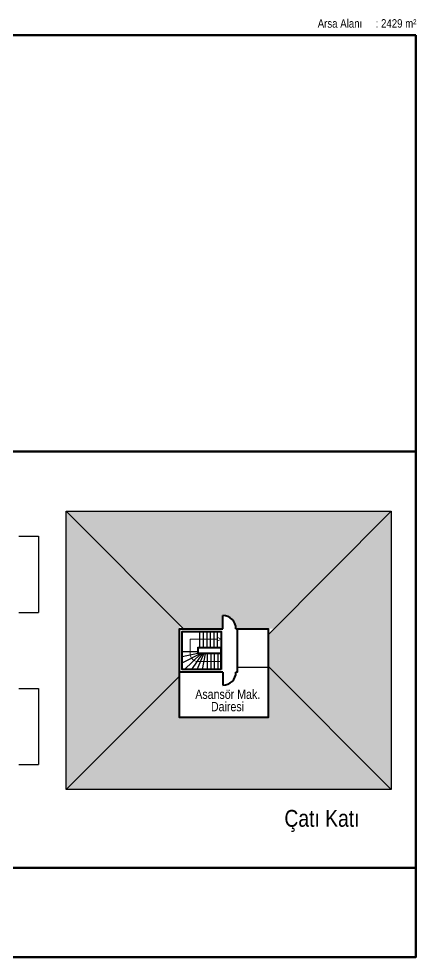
# Model space of a CAD drawing. Header units: millimetres. Extents: x 1811019 to 3717122, y -501178 to -243171.
# Drawn here: x 1818007 to 1819422, y -246506 to -243171 of the extents above; entities that cross this region are included whole.
import ezdxf

# ---------------------------------------------------------------- set-up
doc = ezdxf.new("R2010")
doc.units = ezdxf.units.MM
for name, color, linetype, lineweight in [('a_görünüş', 32, 'Continuous', 25), ('a_görünüş_kalın', 20, 'Continuous', 40), ('a_hatch_misc', 251, 'Continuous', 15), ('a_not_m2_text', 3, 'Continuous', 15), ('a_not_misc', 144, 'Continuous', 5), ('a_not_text', 7, 'Continuous', 13), ('a_çerçeve_line', 7, 'Continuous', 50)]:
    doc.layers.add(name, color=color, linetype=linetype, lineweight=lineweight)
doc.styles.get("Standard").update_dxf_attribs({"font": 'ARIALN.TTF'})

msp = doc.modelspace()

# ---------------------------------------------------------------- hatches: boundary and pattern name
at = {"layer": 'a_hatch_misc', "ltscale": 10}
h = msp.add_hatch(dxfattribs=at)
h.set_pattern_fill('AR-RSHKE', color=256, scale=0.1, angle=270)
h.set_pattern_definition([(270, (-37572.514, 7709.355), (30.48, -64.77), [15.24, -12.7, 17.78, -7.62, 22.86, -10.16]), (270, (-37571.244, 7694.115), (30.48, -64.77), [12.7, -48.26, 10.16, -15.24]), (270, (-37574.42, 7663.635), (30.48, -64.77), [7.62, -78.74]), (0, (-37572.514, 7709.355), (30.48, 21.59), [29.21, -92.71]), (0, (-37572.514, 7694.115), (30.48, 21.59), [28.575, -93.345]), (0, (-37572.514, 7681.415), (30.48, 21.59), [26.67, -95.25]), (0, (-37574.42, 7663.635), (30.48, 21.59), [29.21, -92.71]), (0, (-37574.42, 7656.015), (30.48, 21.59), [29.21, -92.71]), (0, (-37572.514, 7633.155), (30.48, 21.59), [27.94, -93.98])])
h.paths.add_polyline_path([(1818733.6, -245292.3, -0.414214), (1818780.2, -245338.9), (1818915.5, -245338.9), (1819333.1, -244921.4), (1818176, -244921.4), (1818593.6, -245338.9), (1818733.6, -245338.9)])
h.paths.add_polyline_path([(1818176, -245910.5), (1818579.6, -245506.9), (1818579.6, -245324.9), (1818176, -244921.4)])
h.paths.add_polyline_path([(1818579.6, -245653.9), (1818579.6, -245506.9), (1818176, -245910.5), (1819333.1, -245910.5), (1818894.5, -245471.9), (1818894.5, -245653.9)])
h.paths.add_polyline_path([(1819333.1, -245910.5), (1819333.1, -244921.4), (1818894.5, -245359.9), (1818894.5, -245471.9)])

# ---------------------------------------------------------------- linework, layer by layer
at = {"layer": 'a_görünüş'}
for p, q in [((1818176, -244921.4), (1818593.6, -245338.9)), ((1819333.1, -244921.4), (1818894.5, -245359.9)), ((1818006.8, -245010), (1818076.6, -245010)), ((1818006.8, -245280.6), (1818076.6, -245280.6)), ((1818650.8, -245349.2), (1818650.8, -245404.2)), ((1818663.4, -245349.2), (1818663.4, -245404.2)), ((1818676, -245349.2), (1818676, -245404.2)), ((1818688.6, -245349.2), (1818688.6, -245404.2)), ((1818701.2, -245349.2), (1818701.2, -245404.2)), ((1818713.8, -245349.2), (1818713.8, -245404.2)), ((1818725.2, -245348.3), (1818727.8, -245348.3)), ((1818726.4, -245348.3), (1818726.4, -245404.2)), ((1818589, -245419.5), (1818644.9, -245419.5)), ((1818644.9, -245427.6), (1818644.9, -245404.2)), ((1818644.9, -245404.2), (1818663.4, -245404.2)), ((1818647.3, -245425.2), (1818647.3, -245406.6)), ((1818647.3, -245406.6), (1818725.4, -245406.6)), ((1818652.2, -245404.2), (1818727.8, -245404.2)), ((1818589, -245437.7), (1818644.9, -245426.2)), ((1818589, -245460), (1818651.8, -245427.6)), ((1818596.4, -245483.6), (1818655.7, -245427.6)), ((1818623.2, -245483.6), (1818660.5, -245427.6)), ((1818642.3, -245483.6), (1818666.1, -245427.6)), ((1818725.4, -245427.6), (1818644.9, -245427.6)), ((1818725.4, -245425.2), (1818647.3, -245425.2)), ((1818660.7, -245483.6), (1818672.2, -245427.6)), ((1818678.8, -245483.6), (1818678.8, -245427.6)), ((1818691.4, -245483.6), (1818691.4, -245427.6)), ((1818704, -245483.6), (1818704, -245427.6)), ((1818716.6, -245483.6), (1818716.6, -245427.6)), ((1818894.5, -245476.6), (1818784.9, -245476.6)), ((1818894.5, -245471.9), (1819333.1, -245910.5)), ((1818579.6, -245506.9), (1818176, -245910.5)), ((1818006.8, -245551.2), (1818076.6, -245551.2)), ((1818006.8, -245821.8), (1818076.6, -245821.8))]:
    msp.add_line(p, q, dxfattribs=at)
msp.add_lwpolyline([(1818176, -244921.4), (1819333.1, -244921.4), (1819333.1, -245910.5), (1818176, -245910.5)], close=True, dxfattribs=at)
for points in [[(1818076.6, -245010), (1818076.6, -245280.6)], [(1818725.4, -245406.6), (1818725.4, -245483.6)], [(1818727.8, -245404.2), (1818727.8, -245482.6)], [(1818076.6, -245551.2), (1818076.6, -245821.8)]]:
    msp.add_lwpolyline(points, dxfattribs=at)
at = {"layer": 'a_görünüş_kalın'}
for p, q in [((1818733.6, -245338.9), (1818733.6, -245292.3)), ((1818733.6, -245492.9), (1818733.6, -245539.5))]:
    msp.add_line(p, q, dxfattribs=at)
for points in [[(1818780.2, -245338.9), (1818894.5, -245338.9), (1818894.5, -245653.9), (1818579.6, -245653.9), (1818579.6, -245338.9), (1818733.6, -245338.9)], [(1818784.9, -245338.9), (1818784.9, -245492.9), (1818780.2, -245492.9)], [(1818733.6, -245492.9), (1818579.6, -245492.9)]]:
    msp.add_lwpolyline(points, dxfattribs=at)
msp.add_lwpolyline([(1818727.8, -245483.6), (1818589, -245483.6), (1818589, -245348.3), (1818727.8, -245348.3)], close=True, dxfattribs=at)
for centre, start, end in [((1818733.6, -245338.9), 0, 90), ((1818733.6, -245492.9), 270, 0)]:
    msp.add_arc(centre, 46.7, start, end, dxfattribs=at)
at = {"layer": 'a_not_misc'}
for p, q in [((1818616.9, -245376.3), (1818667.3, -245376.3)), ((1818616.9, -245427.6), (1818616.9, -245376.3)), ((1818667.3, -245376.3), (1818715.2, -245376.3)), ((1818725.4, -245455.6), (1818644.9, -245455.6))]:
    msp.add_line(p, q, dxfattribs=at)
for points in [[(1818727.8, -245376.3), (1818715.2, -245370.4)], [(1818727.8, -245376.3), (1818715.2, -245382.1)]]:
    msp.add_lwpolyline(points, dxfattribs=at)
msp.add_arc((1818644.9, -245427.6), 28, 180, 270, dxfattribs=at)
at = {"layer": 'a_çerçeve_line'}
for p, q in [((1813246.8, -244708.6), (1819420, -244708.6)), ((1813246.8, -244708.6), (1819420, -244708.6)), ((1813246.8, -246188.6), (1819420, -246188.6))]:
    msp.add_line(p, q, dxfattribs=at)
msp.add_lwpolyline([(1819420, -243228.6), (1811019.2, -243228.6), (1811019.2, -246506.5), (1819420, -246506.5), (1819420, -243228.6)], dxfattribs=at)

# ---------------------------------------------------------------- texts
at = {"layer": 'a_not_m2_text'}
msp.add_text('Arsa Alanı     : 2429 m²', height=30, dxfattribs=at).set_placement((1819071.2, -243202.2))
at = {"layer": 'a_not_text'}
for s, height, p in [('Asansör Mak.', 33, (1818635.4, -245588.1)), ('Dairesi', 33, (1818691.2, -245632.1)), ('Çatı Katı', 60, (1818952.6, -246042.7))]:
    msp.add_text(s, height=height, dxfattribs=at).set_placement(p)

doc.saveas('drawing.dxf')
